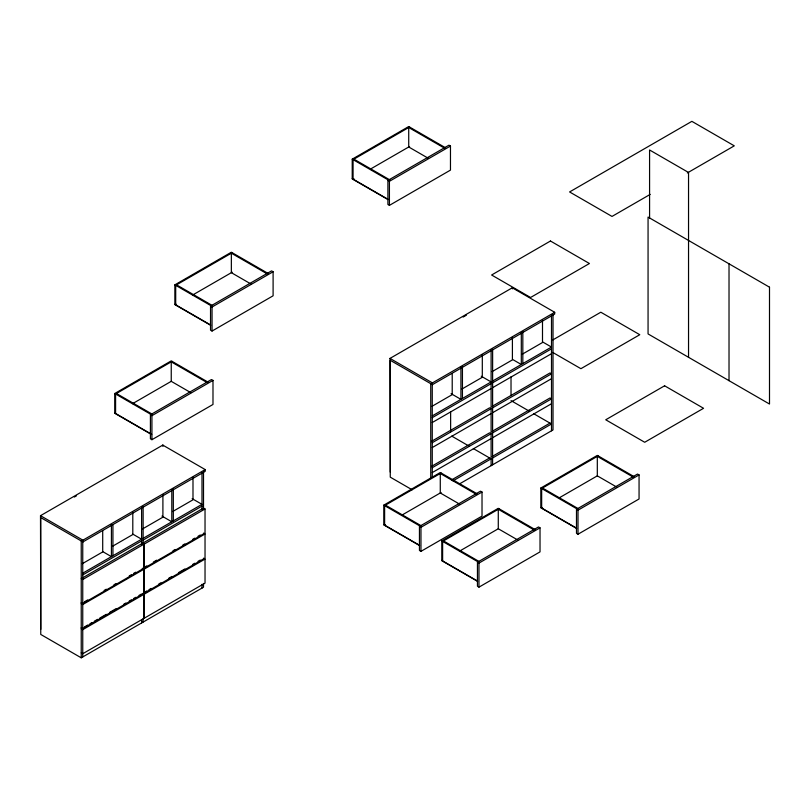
<?xml version="1.0" encoding="UTF-8"?>
<svg xmlns="http://www.w3.org/2000/svg" width="810" height="810" viewBox="0 0 810 810"><rect width="100%" height="100%" fill="white"/><g stroke="black" fill="none" stroke-linecap="round" stroke-linejoin="round"><path stroke-width="1.21" d="M143.087 622.1L143.107 618.678M492.591 464.808L492.632 349.161M388.01 199.584L352.228 178.929L352.228 159.155L408.726 126.542L445.591 147.815M409.576 127.028L353.069 159.641L353.069 179.121L353.919 178.635M371.112 168.703L409.576 146.499M210.64 325.276L174.859 304.611L174.859 284.847L231.356 252.224L268.221 273.507M232.207 252.71L175.699 285.333L175.699 304.813L176.55 304.327M387.899 180.438L448.953 145.182L450.471 146.063L450.471 170.11L389.418 205.365L387.899 204.484L387.899 180.438L389.418 181.308L450.471 146.063M192.669 295.012L232.207 272.19M210.529 306.119L271.583 270.874L273.102 271.755L273.102 295.802L212.048 331.047L210.529 330.176L210.529 306.119L212.048 307L273.102 271.755M151.602 434.555L114.736 413.272L114.736 393.508L171.244 360.885L208.099 382.168M172.084 361.371L115.587 393.994L115.587 413.464M132.546 403.674L171.244 381.338L190.887 392.678M150.417 414.781L211.471 379.536L212.989 380.406L212.989 404.463L151.926 439.708L150.417 438.838L150.417 414.781L151.926 415.662L212.989 380.406M40.753 629.37L40.5 515.687L162.78 445.095L205.193 469.577L205.193 471.339L82.914 541.93L40.753 517.59L40.753 634.443L81.233 657.811L203.512 587.21L203.512 583.443M74.348 497.046L76.525 495.781M650.217 194.38L612.006 216.432L569.592 191.95L691.872 121.348L734.285 145.84L687.336 172.945M390.258 472.088L390.005 358.405L512.284 287.803L554.698 312.296L554.698 314.047L432.418 384.649L390.258 360.298L390.258 477.151L412.138 489.787M463.148 317.054L466.428 315.171M40.5 515.687L82.914 540.179L205.193 469.577M82.367 563.669L102.708 551.934L102.708 530.742M112.468 546.294L132.799 534.549L132.799 512.112M142.56 528.92L162.901 517.175L162.901 494.738M172.662 511.545L192.993 499.8L192.993 477.363M82.752 573.186L141.608 539.207L132.86 534.154M143.127 538.326L201.994 504.346L192.142 498.656M82.752 574.938L141.608 540.958M143.127 540.078L201.994 506.098M143.805 544.269L142.287 543.388L81.233 578.644L82.752 579.514L143.805 544.269L143.805 568.316L82.752 603.572L81.233 602.691M143.977 544.219L205.031 508.974L205.031 533.021L143.977 568.276L143.977 544.219L142.459 543.348L203.512 508.093L205.031 508.974M390.005 358.405L432.418 382.897L554.698 312.296M84.503 601.779L87.774 599.886M104.126 590.449L106.302 589.194M113.937 584.779L116.124 583.524M129.205 575.971L131.382 574.715M133.559 573.45L135.746 572.194M143.542 567.739L146.812 565.856M153.353 562.079L156.624 560.186M172.986 550.739L175.162 549.484M182.797 545.079L184.974 543.824M192.608 539.409L194.785 538.154M198.055 536.271L200.242 535.005M81.233 603.663L82.752 604.543L143.805 569.298L143.805 593.345L82.752 628.59L81.233 627.72M143.977 569.248L205.031 533.992L205.031 558.049L143.977 593.295L143.977 569.248L142.459 568.367M431.872 406.387L452.213 394.642L452.213 373.45M461.973 389.013L482.304 377.268L482.304 354.831M492.065 371.638L512.406 359.893L512.406 337.456M522.167 354.264L542.497 342.519L542.497 320.082M552.855 339.906L600.817 312.214L639.779 334.712L580.912 368.692L552.774 352.451M432.257 415.905L491.113 381.925L481.272 376.235M492.632 381.044L551.499 347.065L542.74 342.012M432.257 417.656L491.113 383.677M492.632 382.796L551.499 348.816M432.257 422.526L491.113 388.547M492.632 387.666L551.499 353.686M84.503 626.899L87.774 625.016M89.951 623.751L92.138 622.495M94.314 621.24L97.585 619.346M99.762 618.091L106.302 614.314M109.583 612.421L116.124 608.644M123.748 604.24L125.935 602.984M129.205 601.091L131.382 599.835M133.559 598.58L135.746 597.314M139.016 595.431L141.193 594.165M144.636 592.181L146.812 590.925M148.999 589.67L151.176 588.404M158.811 584L160.987 582.744M168.622 578.34L171.892 576.447M178.433 572.67L184.974 568.893M192.608 564.489L194.785 563.233M198.055 561.34L200.242 560.085M81.233 628.793L82.752 629.664L143.805 594.418L143.805 618.465L82.752 653.721L81.233 652.84M143.977 594.317L205.031 559.072L205.031 583.119L143.977 618.374L143.977 594.317L142.459 593.447M431.821 441.177L489.594 407.825L491.113 408.696L432.257 442.685M492.207 406.316L549.98 372.964L551.499 373.835L492.632 407.825M432.257 447.555L491.113 413.566M492.632 412.695L551.499 378.705M431.821 466.206L489.594 432.844L491.113 433.725L432.257 467.704M492.207 431.345L549.98 397.983L551.499 398.864L492.632 432.844M432.257 472.574L491.113 438.595M492.632 437.714L551.499 403.734M419.55 545.565L383.778 524.91L383.778 505.146L440.275 472.524L477.13 493.806M441.116 473.01L384.618 505.632L384.618 525.103L385.459 524.617M451.443 479.996L489.594 457.974M492.207 456.465L549.98 423.114M452.962 480.877L491.113 458.845L473.364 448.598M492.632 457.974L551.499 423.984L533.739 413.738M401.578 515.312L441.116 492.49M459.503 483.914L553.017 429.928L553.017 314.331M419.448 526.419L480.502 491.174L482.021 492.045L482.021 516.102L420.967 551.347L419.448 550.476L419.448 526.419L420.967 527.3L482.021 492.045M477.566 581.357L441.784 560.702L441.784 540.928L498.282 508.315L535.147 529.588M499.132 508.801L442.625 541.424L442.625 560.895M576.598 528.444L540.817 507.789L540.817 488.025L597.314 455.402L634.169 476.685M598.165 455.888L541.657 488.511L541.657 507.981L542.497 507.495M459.594 551.104L498.282 528.758L517.924 540.098M559.7 497.573L597.314 475.855L616.957 487.195M477.454 562.211L538.508 526.956L540.027 527.837L540.027 551.883L478.973 587.139L477.454 586.258L477.454 562.211L478.973 563.082L540.027 527.837M576.487 509.298L637.541 474.052L639.06 474.923L639.06 498.98L578.006 534.225L576.487 533.355L576.487 509.298L578.006 510.178L639.06 474.923M444.741 148.301L408.726 127.514L408.726 146.985L428.368 158.325M353.919 159.155L389.924 179.952M352.228 159.155L389.083 180.438M352.228 178.635L387.99 199.28M512.558 359.438L521.306 364.49L521.306 332.606M511.019 400.616L529.416 411.237M633.329 477.171L597.314 456.374L597.314 475.855M267.371 273.993L231.356 253.196L231.356 272.676L250.999 284.016M451.079 393.67L460.93 399.35L460.93 367.365M542.497 488.025L578.512 508.812M451.717 436.104L469.03 446.097M540.817 488.025L577.672 509.298M176.55 284.847L212.554 305.643M174.859 284.847L211.714 306.129M540.817 507.495L576.578 528.15M174.859 304.327L210.62 324.972M476.29 494.292L440.275 473.496L440.275 492.976L459.918 504.316M534.296 530.074L498.282 509.287L498.282 528.758M207.259 382.654L171.244 361.857L171.244 381.338M385.459 505.146L421.473 525.933M383.778 505.146L420.633 526.419M443.475 540.928L479.479 561.725M441.784 540.928L478.639 562.211M383.778 524.617L419.539 545.272M441.784 560.409L477.546 581.053M116.427 393.508L152.442 414.295M114.736 393.508L151.602 414.791M114.736 412.978L151.602 434.261M203.512 533.122L205.031 533.992M161.959 516.091L171.801 521.772L171.801 489.888M203.512 558.191L205.031 559.072M142.287 568.417L143.805 569.298M102.668 551.58L111.426 556.632L111.426 524.647M142.287 593.538L143.805 594.418M729.02 263.817L729.02 380.67M688.54 357.301L688.54 172.479L649.579 149.982L649.579 217.951M578.006 510.178L578.006 534.225M551.499 315.181L551.499 430.809M522.825 331.735L522.825 363.619M512.538 287.955L512.538 288.826L512.284 287.803M511.019 376.812L511.019 395.604M491.113 350.041L491.113 465.669M478.973 563.082L478.973 587.139M462.439 366.495L462.439 398.469M450.633 411.672L450.633 431.72M432.418 382.897L432.418 384.649M432.257 384.021L432.257 477.343M430.738 383.677L430.738 477.91M420.967 527.3L420.967 551.347M389.418 181.308L389.418 205.365M212.048 307L212.048 331.047M203.512 471.612L203.512 509.308M201.994 472.463L201.994 509.753M201.994 584.314L201.994 588.09M173.32 489.017L173.32 520.901M163.033 445.237L163.033 446.118M162.78 445.095L162.78 445.966M151.926 415.662L151.926 439.708M143.127 506.442L143.127 543.733M141.608 507.323L141.608 544.614M141.608 619.539L141.608 622.951M112.934 525.001L112.934 555.761M82.914 540.179L82.914 541.93M82.752 541.303L82.752 578.593M82.752 579.514L82.752 603.572M82.752 604.543L82.752 628.59M82.752 629.664L82.752 656.93M81.233 540.958L81.233 657.811M550.466 241.015L491.609 275.005L530.57 297.493L589.427 263.513L550.466 241.015M664.595 385.793L605.738 419.783L644.699 442.27L703.556 408.291L664.595 385.793M769.5 287.185L648.061 217.08L648.061 333.933L769.5 404.038L769.5 287.185"/></g></svg>
